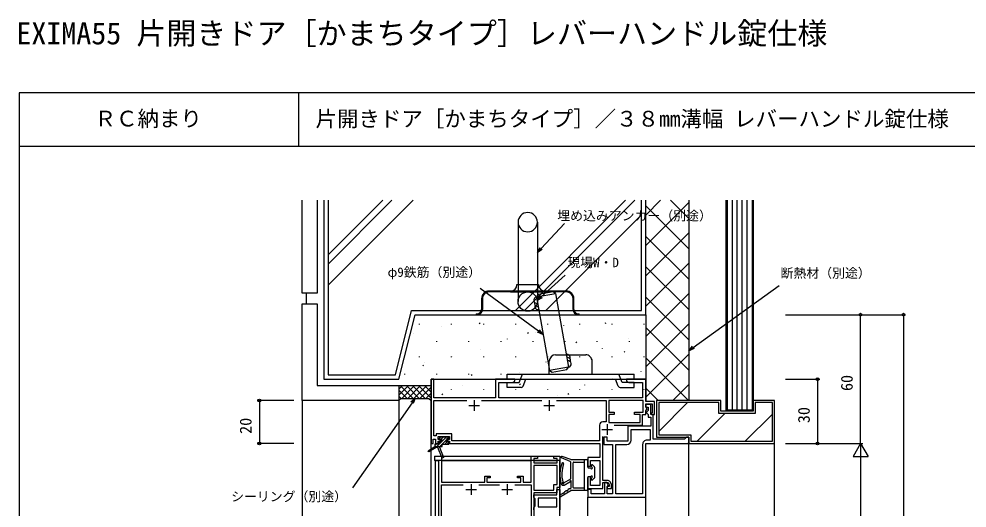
# Model space of a CAD drawing. Units: millimetres, scale not verified. Extents: x -437 to 438, y -681 to 678.
# Drawn here: x -436.9 to 4.6, y 450.6 to 678.5 of the extents above; entities that cross this region are included whole.
import ezdxf
from ezdxf.enums import TextEntityAlignment as Align

# ---------------------------------------------------------------- set-up
doc = ezdxf.new("R2010")
doc.units = ezdxf.units.MM
doc.header["$LTSCALE"] = 4
for name, color, linetype in [('0-1_USER1', 3, 'Continuous'), ('0-2_YKK_11', 7, 'Continuous'), ('0-3_YKK_12', 2, 'Continuous'), ('0-4_YKK_13', 4, 'Continuous'), ('0-5_YKK_D', 6, 'Continuous'), ('0-6_YKK_ZWAK', 7, 'Continuous'), ('0-7_YSS_K', 3, 'Continuous')]:
    doc.layers.add(name, color=color, linetype=linetype)
doc.styles.add('ＭＳ ゴシック', font='')
doc.styles.get('ＭＳ ゴシック').set_extended_font_data('MS Gothic')

msp = doc.modelspace()

# ---------------------------------------------------------------- linework, layer by layer
at = {"layer": '0-2_YKK_11'}
for p, q in [((-224.989, 500.913), (-224.989, 495.913)), ((-221.59, 500.713), (-193.387, 500.713)), ((-189.989, 500.913), (-189.989, 495.913)), ((-227.489, 498.413), (-222.489, 498.413)), ((-192.489, 498.413), (-187.489, 498.413)), ((-165.489, 487.213), (-160.489, 487.213)), ((-162.989, 489.713), (-162.989, 484.713)), ((-226.389, 461.713), (-226.389, 456.713)), ((-222.789, 461.413), (-213.189, 461.413)), ((-209.589, 461.713), (-209.589, 456.713)), ((-228.889, 459.213), (-223.889, 459.213)), ((-212.089, 459.213), (-207.089, 459.213))]:
    msp.add_line(p, q, dxfattribs=at)
for points in [[(-159.716, 489.213), (-146.489, 489.213), (-146.489, 494.213), (-144.989, 494.213), (-144.989, 495.894), (-144.429, 496.863), (-144.689, 497.313), (-144.989, 497.613), (-144.989, 499.213), (-141.989, 499.213), (-141.989, 494.975), (-142.529, 494.663), (-142.408, 494.213), (-140.989, 494.213), (-140.989, 500.213), (-144.989, 500.213), (-144.989, 510.713), (-151.03, 510.713), (-151.214, 510.593), (-151.764, 510.593), (-151.947, 510.713), (-152.03, 510.713), (-152.214, 510.593), (-152.764, 510.593), (-152.947, 510.713), (-153.989, 510.713), (-153.989, 509.713), (-152.949, 509.113), (-146.489, 509.113), (-146.489, 501.913), (-213.489, 501.913), (-213.489, 509.113), (-207.028, 509.113), (-205.989, 509.713), (-205.989, 510.713), (-214.989, 510.713), (-214.989, 501.913), (-243.789, 501.913), (-243.789, 510.713), (-244.989, 510.713)], [(-244.989, 510.713), (-244.989, 480.713), (-243.989, 480.713), (-243.989, 482.713), (-242.989, 482.713), (-242.989, 480.713), (-241.689, 480.713), (-241.689, 481.713), (-240.589, 481.713), (-240.589, 482.513), (-241.689, 482.513), (-241.689, 484.013), (-236.489, 484.013), (-236.489, 482.513), (-237.589, 482.513), (-237.589, 481.713), (-236.489, 481.713), (-236.489, 480.713), (-166.389, 480.713), (-166.389, 474.213), (-171.989, 474.213), (-171.989, 470.113), (-170.789, 470.113), (-170.789, 472.813), (-166.389, 472.813), (-166.389, 461.113), (-170.789, 461.113), (-170.789, 465.113), (-171.989, 465.113), (-171.989, 459.713), (-164.989, 459.713), (-164.989, 462.513), (-162.605, 462.513), (-161.989, 461.445), (-161.989, 460.713), (-162.989, 460.713), (-162.989, 459.713), (-160.989, 459.713), (-160.989, 461.713), (-161.595, 462.763)], [(-166.489, 489.213), (-166.489, 481.913), (-235.389, 481.913), (-235.389, 485.213), (-242.689, 485.213), (-242.689, 484.213), (-243.789, 484.213), (-243.789, 500.713), (-228.387, 500.713)], [(-186.59, 500.713), (-163.389, 500.713), (-163.389, 490.713), (-164.989, 490.713)], [(-171.992, 455.713), (-144.992, 455.713), (-144.992, 480.713), (-124.992, 480.713), (-124.992, 483.713), (-125.992, 483.713), (-126.492, 483.213), (-126.992, 482.713), (-141.492, 482.713), (-141.492, 494.213), (-142.692, 494.213), (-142.692, 498.813), (-144.992, 498.813), (-144.992, 497.613), (-143.892, 497.613), (-143.892, 496.013), (-144.192, 495.713), (-144.692, 495.213), (-144.692, 495.013), (-144.192, 494.513), (-143.892, 494.213), (-143.892, 493.013), (-142.692, 493.013), (-142.692, 488.713), (-153.292, 488.713), (-153.292, 481.713), (-162.992, 481.713), (-162.992, 483.713), (-164.492, 483.713), (-164.492, 480.213), (-160.492, 480.213), (-160.492, 457.213), (-162.992, 457.213), (-162.992, 460.718), (-162.742, 461.013), (-162.533, 461.459), (-163.141, 462.513), (-164.192, 462.513), (-164.192, 457.213), (-170.492, 457.213)], [(-151.792, 482.213), (-151.792, 487.213), (-142.992, 487.213), (-142.992, 482.213), (-144.492, 482.213)], [(-162.894, 463.513), (-164.989, 463.513), (-164.989, 483.941)], [(-146.492, 480.213), (-146.492, 457.213), (-158.992, 457.213), (-158.992, 480.213), (-153.792, 480.213)], [(-241.389, 344.713), (-241.389, 472.713), (-243.289, 472.713), (-243.289, 474.713), (-240.089, 474.713), (-240.089, 462.713), (-219.989, 462.713), (-219.989, 465.513), (-217.489, 465.513), (-217.489, 464.713), (-218.989, 464.713), (-218.989, 462.713), (-203.189, 462.713), (-203.189, 464.713), (-204.689, 464.713), (-204.689, 465.513), (-202.189, 465.513), (-202.189, 462.713), (-198.389, 462.713), (-198.389, 474.713), (-195.389, 474.713), (-195.389, 473.713), (-197.089, 473.713), (-197.089, 471.713), (-186.289, 471.713), (-186.289, 473.713), (-187.789, 473.713), (-187.789, 474.713), (-184.989, 474.713), (-184.989, 460.213), (-186.489, 460.213), (-186.489, 457.713), (-197.089, 457.713), (-197.089, 439.813)], [(-229.989, 381.013), (-240.089, 381.013), (-240.089, 461.413), (-229.989, 461.413)], [(-205.989, 461.413), (-198.389, 461.413), (-198.389, 381.013), (-205.989, 381.013)], [(-197.089, 449.713), (-197.089, 450.713), (-196.839, 451.146), (-196.589, 451.579), (-196.589, 454.847), (-196.839, 455.28), (-197.089, 455.713), (-197.089, 456.713), (-186.489, 456.713), (-186.489, 459.213), (-184.989, 459.213), (-184.989, 449.713)], [(-170.492, 457.213), (-170.492, 459.213), (-171.992, 459.213), (-171.992, 455.713)]]:
    msp.add_lwpolyline(points, dxfattribs=at)
for points in [[(-146.189, 500.713), (-162.189, 500.713), (-162.189, 495.213), (-159.689, 495.213), (-159.689, 494.213), (-162.189, 494.213), (-162.189, 490.413), (-147.689, 490.413), (-147.689, 494.213), (-150.189, 494.213), (-150.189, 495.213), (-146.189, 495.213)], [(-197.089, 470.413), (-197.089, 459.013), (-187.789, 459.013), (-187.789, 461.513), (-186.289, 461.513), (-186.289, 470.413)], [(-186.489, 455.213), (-195.089, 455.213), (-195.089, 451.213), (-186.489, 451.213)]]:
    msp.add_lwpolyline(points, close=True, dxfattribs=at)
for centre, radius, start, end in [((-164.989, 489.213), 1.5, 90.00001, 179.99999), ((-153.792, 482.213), 2, 270, 360), ((-144.492, 480.213), 2, 89.99998, 180.00002), ((-162.894, 462.013), 1.5, 29.99999, 90.00001)]:
    msp.add_arc(centre, radius, start, end, dxfattribs=at)
at = {"layer": '0-3_YKK_12'}
for p, q in [((-144.989, 510.713), (-144.989, 500.513)), ((-242.989, 472.713), (-241.489, 472.713)), ((-242.989, 178.711), (-242.989, 472.713)), ((-241.489, 472.713), (-241.489, 344.713)), ((-240.089, 472.713), (-198.389, 472.713)), ((-197.089, 472.713), (-186.289, 472.713)), ((-184.989, 472.713), (-184.989, 472.713)), ((-184.987, 178.711), (-184.989, 472.713)), ((-171.989, 178.711), (-171.989, 455.713)), ((-144.989, 178.711), (-144.989, 455.713))]:
    msp.add_line(p, q, dxfattribs=at)
for points in [[(-244.989, 178.711), (-244.989, 510.713), (-144.989, 510.713)], [(-124.989, 178.711), (-124.989, 480.713), (-125.492, 480.713)]]:
    msp.add_lwpolyline(points, dxfattribs=at)
at = {"layer": '0-4_YKK_13'}
for p, q in [((-204.492, 583.813), (-204.492, 546.813)), ((-195.492, 583.813), (-195.492, 546.813)), ((-204.992, 554.713), (-194.992, 554.713)), ((-221.492, 548.213), (-221.492, 543.113)), ((-221.092, 548.213), (-221.092, 543.113)), ((-207.992, 551.713), (-217.992, 551.713)), ((-207.992, 551.313), (-217.992, 551.313)), ((-191.992, 551.713), (-207.992, 551.713)), ((-207.992, 551.313), (-191.992, 551.313)), ((-181.992, 551.713), (-191.992, 551.713)), ((-181.992, 551.313), (-191.992, 551.313)), ((-178.892, 543.113), (-178.892, 548.213)), ((-178.492, 543.113), (-178.492, 548.213)), ((-223.992, 541.113), (-223.992, 540.713)), ((-223.992, 541.113), (-223.492, 541.113)), ((-223.992, 540.713), (-223.492, 540.713)), ((-223.492, 540.713), (-176.492, 540.713)), ((-176.492, 541.113), (-175.992, 541.113)), ((-176.492, 540.713), (-175.992, 540.713)), ((-175.992, 540.713), (-175.992, 541.113)), ((-186.992, 522.014), (-172.992, 522.013)), ((-189.992, 513.016), (-189.992, 519.014)), ((-169.993, 513.014), (-169.992, 519.013)), ((-209.493, 513.015), (-150.493, 513.009)), ((-209.493, 510.715), (-209.492, 513.015)), ((-203.386, 510.641), (-202.456, 512.941)), ((-150.493, 510.712), (-150.492, 513.009)), ((-209.493, 510.715), (-150.493, 510.713)), ((-209.493, 506.841), (-209.492, 509.141)), ((-209.492, 509.141), (-203.992, 509.141)), ((-203.992, 509.141), (-203.386, 510.641)), ((-202.188, 507.466), (-200.905, 510.641)), ((-157.797, 507.464), (-159.079, 510.638)), ((-150.493, 509.138), (-155.993, 509.138)), ((-150.493, 506.838), (-150.493, 509.138)), ((-203.115, 506.841), (-209.492, 506.841)), ((-156.87, 506.838), (-150.493, 506.837)), ((-240.327, 481.313), (-242.327, 479.313)), ((-237.889, 482.405), (-240.98, 479.313)), ((-238.027, 483.613), (-240.289, 481.352)), ((-239.374, 483.613), (-240.231, 482.757)), ((-237.633, 481.313), (-238.633, 480.313)), ((-236.772, 483.521), (-237.78, 482.513)), ((-242.674, 480.313), (-243.289, 479.699)), ((-236.689, 480.911), (-237.286, 480.313)), ((-243.489, 474.713), (-243.489, 472.713)), ((-180.176, 472.289), (-184.248, 473.943)), ((-179.989, 473.213), (-183.958, 474.688)), ((-179.989, 473.213), (-172.289, 473.213)), ((-173.489, 458.713), (-173.489, 473.213)), ((-171.989, 469.613), (-171.989, 472.913)), ((-179.989, 464.333), (-179.989, 472.011)), ((-178.789, 460.213), (-178.789, 471.713)), ((-178.489, 472.013), (-173.489, 472.013)), ((-171.689, 469.313), (-170.921, 469.313)), ((-170.289, 469.946), (-170.289, 470.513)), ((-169.776, 470.726), (-168.976, 469.926)), ((-168.889, 469.713), (-168.889, 464.713)), ((-183.034, 462.474), (-180.144, 464.07)), ((-171.989, 459.013), (-171.989, 464.813)), ((-170.921, 465.113), (-171.689, 465.113)), ((-170.289, 463.913), (-170.289, 464.481)), ((-169.776, 463.701), (-168.976, 464.501)), ((-183.037, 461.329), (-180.443, 462.762)), ((-180.714, 459.563), (-181.226, 459.205)), ((-179.989, 462.494), (-179.989, 459.861)), ((-173.489, 459.913), (-178.489, 459.913)), ((-183.713, 457.464), (-184.808, 456.697)), ((-179.984, 458.67), (-184.372, 456.027)), ((-182.077, 458.609), (-182.862, 458.06)), ((-172.289, 458.713), (-179.829, 458.713))]:
    msp.add_line(p, q, dxfattribs=at)
for points in [[(-155.993, 509.138), (-156.599, 510.638), (-157.528, 512.938)], [(-239.855, 473.907), (-241.88, 478.813), (-242.619, 478.813), (-246.04, 476.753), (-246.361, 477.259), (-243.289, 479.313), (-239.789, 479.313), (-239.789, 480.313), (-236.689, 480.313), (-236.689, 481.313), (-237.889, 481.313), (-237.889, 482.513), (-236.689, 482.513), (-236.689, 483.613), (-240.713, 483.613), (-241.425, 482.901), (-241.264, 482.513), (-240.75, 482.513), (-240.498, 482.65)], [(-240.152, 482.304), (-240.289, 482.052), (-240.289, 481.313), (-241.389, 481.313), (-241.389, 480.313), (-243.289, 480.313), (-243.289, 479.313)], [(-241.089, 479.313), (-241.089, 478.931), (-239.297, 474.126), (-239.855, 473.907)], [(-243.489, 474.713), (-184.989, 474.713), (-184.989, 472.713), (-243.489, 472.713)]]:
    msp.add_lwpolyline(points, dxfattribs=at)
msp.add_circle((-199.992, 546.813), 4.5, dxfattribs=at)
for centre, radius, start, end in [((-199.992, 583.813), 4.5, 0, 180), ((-199.992, 583.813), 4.5, 180, 0), ((-207.992, 554.713), 3, 270, 0), ((-191.992, 554.713), 3, 180, 270), ((-217.992, 548.213), 3.5, 90, 180), ((-217.992, 548.213), 3.1, 90, 180), ((-181.992, 548.213), 3.5, 0, 90), ((-181.992, 548.213), 3.1, 0, 90), ((-223.492, 543.113), 2.4, 270, 0), ((-223.492, 543.113), 2, 270, 0), ((-176.492, 543.113), 2.4, 180, 270), ((-176.492, 543.113), 2, 180, 270), ((-186.992, 519.014), 3, 89.99878, 179.99845), ((-172.992, 519.013), 3, 359.99873, 89.99878), ((-203.115, 507.841), 1, 270, 337.99665), ((-156.87, 507.838), 1, 201.99783, 270), ((-240.289, 482.513), 0.25, 303.05571, 146.94425), ((-184.097, 474.313), 0.4, 69.61598, 247.90121), ((-172.289, 472.913), 0.3, 0, 90), ((-168.757, 465.99), 16.241, 160.27549, 194.38026), ((-169.876, 466.416), 14.244, 160.39759, 195.08847), ((-183.67, 471.333), 0.4, 339.79671, 159.75603), ((-180.289, 472.011), 0.3, 0, 67.90121), ((-178.489, 471.713), 0.3, 90, 180), ((-171.689, 469.613), 0.3, 180, 270), ((-170.921, 469.013), 0.3, 25.37693, 90), ((-170.289, 469.313), 0.4, 205.37693, 64.62307), ((-169.989, 470.513), 0.3, 45, 180), ((-169.989, 469.946), 0.3, 180, 244.62307), ((-169.189, 469.713), 0.3, 0, 45), ((-180.289, 464.333), 0.3, 298.91702, 0), ((-171.689, 464.813), 0.3, 90, 180), ((-170.921, 465.413), 0.3, 270, 334.62307), ((-170.289, 465.113), 0.4, 295.37693, 154.62307), ((-169.989, 464.481), 0.3, 115.37693, 180), ((-169.989, 463.913), 0.3, 180, 315), ((-169.189, 464.713), 0.3, 315, 0), ((-183.521, 462.205), 1, 194.38026, 298.91702), ((-183.489, 462.213), 0.3, 135.83847, 359.7798), ((-183.489, 462.213), 0.3, 135.83847, 359.7798), ((-183.919, 462.631), 0.3, 315.83847, 15.08235), ((-182.889, 462.211), 0.3, 118.91702, 179.7798), ((-182.889, 462.211), 0.3, 118.91702, 179.7798), ((-180.542, 459.317), 0.3, 64.99521, 124.99521), ((-180.589, 463.025), 0.3, 298.91702, 358.91702), ((-180.289, 459.861), 0.3, 244.99521, 0), ((-179.989, 463.013), 0.3, 300, 178.91702), ((-179.689, 462.494), 0.3, 120, 180), ((-178.489, 460.213), 0.3, 180, 270), ((-184.578, 456.37), 0.4, 124.99521, 301.06462), ((-183.541, 457.218), 0.3, 64.99521, 124.99521), ((-183.287, 457.762), 0.3, 244.99521, 4.99521), ((-182.69, 457.814), 0.3, 124.99521, 184.99521), ((-181.905, 458.363), 0.3, 64.99521, 124.99521), ((-181.652, 458.907), 0.3, 244.99521, 4.99521), ((-181.054, 458.959), 0.3, 124.99521, 184.99521), ((-179.829, 458.413), 0.3, 90, 121.06462), ((-172.289, 459.013), 0.3, 270, 0)]:
    msp.add_arc(centre, radius, start, end, dxfattribs=at)
at = {"layer": '0-5_YKK_D'}
for p, q in [((-79.992, 540.713), (-43.992, 540.713)), ((-79.992, 540.713), (-23.992, 540.713)), ((-44.992, 480.713), (-44.992, 540.713)), ((-24.992, 540.713), (-24.992, -216.289)), ((-79.992, 510.713), (-63.992, 510.713)), ((-64.992, 510.713), (-64.992, 480.713)), ((-308.992, 500.713), (-325.992, 500.713)), ((-324.992, 500.713), (-324.992, 480.713)), ((-308.992, 480.713), (-325.992, 480.713)), ((-79.992, 480.713), (-43.992, 480.713)), ((-79.992, 480.713), (-43.992, 480.713)), ((-79.992, 480.713), (-63.992, 480.713)), ((-44.992, 480.713), (-48.492, 474.651)), ((-44.992, 480.713), (-41.492, 474.651)), ((-44.992, 480.713), (-44.992, 468.589)), ((-48.492, 474.651), (-41.492, 474.651)), ((-44.992, 473.713), (-44.992, -119.289))]:
    msp.add_line(p, q, dxfattribs=at)
for points in [[(-195.492, 569.688), (-193.747, 571.547), (-182.858, 583.149)], [(-193.249, 571.079), (-195.492, 569.688), (-194.246, 572.015)], [(-195.63, 547.352), (-193.741, 549.065), (-182.611, 559.15)], [(-192.949, 531.545), (-195.009, 533.048), (-222.216, 552.898)], [(-124.992, 523.936), (-122.926, 525.43), (-82.944, 554.341)], [(-193.282, 548.558), (-195.63, 547.352), (-194.2, 549.571)], [(-194.606, 533.6), (-192.949, 531.545), (-195.411, 532.496)], [(-122.526, 524.876), (-124.992, 523.936), (-123.326, 525.984)], [(-252.408, 501.749), (-253.872, 499.661), (-281.665, 460.053)], [(-254.432, 500.054), (-252.408, 501.749), (-253.313, 499.269)]]:
    msp.add_lwpolyline(points, dxfattribs=at)
for centre in [(-44.992, 540.713), (-24.992, 540.713), (-64.992, 510.713), (-324.992, 500.713), (-324.992, 480.713), (-64.992, 480.713)]:
    msp.add_circle(centre, 0.637, dxfattribs=at)
at = {"layer": '0-6_YKK_ZWAK'}
for p, q in [((-436.8, 644), (-436.8, -681)), ((438.2, 644), (-436.8, 644)), ((-306.8, 644), (-306.8, 619)), ((438.2, 619), (-436.8, 619))]:
    msp.add_line(p, q, dxfattribs=at)
at = {"layer": '0-7_YSS_K'}
for p, q in [((-292.992, 568.547), (-267.539, 594)), ((-292.992, 564.304), (-263.297, 594)), ((-292.992, 554.405), (-253.397, 594)), ((-205.689, 542.713), (-154.402, 594)), ((-201.446, 542.713), (-150.16, 594)), ((-144.992, 587.128), (-138.12, 594)), ((-144.992, 572.986), (-124.992, 592.986)), ((-124.992, 585.491), (-133.501, 594)), ((-124.992, 594), (-124.992, 500.713)), ((-104.692, 496.213), (-104.692, 594)), ((-102.392, 496.213), (-102.392, 594)), ((-100.092, 496.213), (-100.092, 594)), ((-97.792, 496.213), (-97.792, 594)), ((-124.992, 571.349), (-144.992, 591.349)), ((-191.547, 542.713), (-146.992, 587.268)), ((-144.992, 558.844), (-124.992, 578.844)), ((-124.992, 557.207), (-144.992, 577.207)), ((-144.992, 544.702), (-124.992, 564.702)), ((-124.992, 543.065), (-144.992, 563.065)), ((-302.992, 545.713), (-302.992, 550.713)), ((-195.921, 548.994), (-189.84, 514.69)), ((-187.06, 550.565), (-180.978, 516.261)), ((-144.992, 530.559), (-124.992, 550.559)), ((-124.992, 528.923), (-144.992, 548.923)), ((-144.992, 540.713), (-144.989, 510.213)), ((-250.554, 536.435), (-250.554, 536.185)), ((-240.023, 535.244), (-240.006, 535.197)), ((-235.604, 536.435), (-235.604, 536.185)), ((-222.626, 536.849), (-222.35, 536.432)), ((-220.654, 536.435), (-220.654, 536.185)), ((-205.704, 536.435), (-205.704, 536.185)), ((-190.754, 536.435), (-190.754, 536.185)), ((-183.339, 535.627), (-183.323, 535.58)), ((-175.804, 536.435), (-175.804, 536.185)), ((-163.978, 537.029), (-163.702, 536.612)), ((-160.854, 536.435), (-160.854, 536.185)), ((-145.904, 536.435), (-145.904, 536.185)), ((-144.992, 516.417), (-124.992, 536.417)), ((-124.992, 514.78), (-144.992, 534.78)), ((-253.075, 531.99), (-253.067, 531.967)), ((-200.11, 532.426), (-199.834, 532.01)), ((-196.4, 532.397), (-196.384, 532.35)), ((-242.479, 528.36), (-242.479, 528.11)), ((-227.529, 528.36), (-227.529, 528.11)), ((-212.579, 528.36), (-212.579, 528.11)), ((-209.545, 529.403), (-209.528, 529.356)), ((-197.629, 528.36), (-197.629, 528.11)), ((-182.679, 528.36), (-182.679, 528.11)), ((-177.594, 528.004), (-177.318, 527.587)), ((-167.729, 528.36), (-167.729, 528.11)), ((-152.861, 529.786), (-152.845, 529.739)), ((-152.779, 528.36), (-152.779, 528.11)), ((-250.554, 521.235), (-250.554, 520.985)), ((-235.604, 521.235), (-235.604, 520.985)), ((-235.082, 521.293), (-235.066, 521.246)), ((-222.022, 524.523), (-222.005, 524.476)), ((-220.654, 521.235), (-220.654, 520.985)), ((-205.704, 521.235), (-205.704, 520.985)), ((-190.754, 521.235), (-190.754, 520.985)), ((-178.399, 521.676), (-178.382, 521.629)), ((-175.804, 521.235), (-175.804, 520.985)), ((-165.338, 524.906), (-165.322, 524.859)), ((-160.854, 521.235), (-160.854, 520.985)), ((-155.078, 523.582), (-154.802, 523.165)), ((-145.904, 521.235), (-145.904, 520.985)), ((-144.992, 502.275), (-124.992, 522.275)), ((-248.836, 517.257), (-248.56, 516.841)), ((-248.227, 518.298), (-248.21, 518.251)), ((-191.544, 518.682), (-191.527, 518.635)), ((-125.068, 500.713), (-144.992, 520.638)), ((-257.429, 513.16), (-257.429, 512.91)), ((-242.479, 513.16), (-242.479, 512.91)), ((-227.529, 513.16), (-227.529, 512.91)), ((-226.32, 512.835), (-226.044, 512.418)), ((-212.579, 513.16), (-212.579, 512.91)), ((-204.02, 513.802), (-204.004, 513.755)), ((-197.629, 513.16), (-197.629, 512.91)), ((-182.679, 513.16), (-182.679, 512.91)), ((-167.729, 513.16), (-167.729, 512.91)), ((-152.779, 513.16), (-152.779, 512.91)), ((-147.337, 514.185), (-147.32, 514.138)), ((-217.081, 510.572), (-217.065, 510.525)), ((-203.804, 508.413), (-203.529, 507.996)), ((-173.542, 507.961), (-173.526, 507.914)), ((-160.398, 510.955), (-160.381, 510.908)), ((-132.412, 500.713), (-124.992, 508.133)), ((-259.992, 507.713), (-244.989, 507.713)), ((-259.992, 506.069), (-258.348, 507.713)), ((-259.992, 503.241), (-255.52, 507.713)), ((-256.175, 501.713), (-259.992, 505.531)), ((-253.347, 501.713), (-259.347, 507.713)), ((-258.691, 501.713), (-252.691, 507.713)), ((-250.518, 501.713), (-256.518, 507.713)), ((-255.863, 501.713), (-249.863, 507.713)), ((-247.69, 501.713), (-253.69, 507.713)), ((-253.034, 501.713), (-247.034, 507.713)), ((-244.989, 501.84), (-250.862, 507.713)), ((-250.206, 501.713), (-244.989, 506.931)), ((-244.989, 504.669), (-248.033, 507.713)), ((-247.377, 501.713), (-244.989, 504.102)), ((-244.989, 507.497), (-245.205, 507.713)), ((-239.936, 503.811), (-239.661, 503.394)), ((-235.604, 506.035), (-235.604, 505.785)), ((-230.226, 507.578), (-230.209, 507.53)), ((-220.654, 506.035), (-220.654, 505.785)), ((-205.704, 506.035), (-205.704, 505.785)), ((-190.754, 506.035), (-190.754, 505.785)), ((-181.288, 503.991), (-181.013, 503.574)), ((-175.804, 506.035), (-175.804, 505.785)), ((-160.854, 506.035), (-160.854, 505.785)), ((-145.904, 506.035), (-145.904, 505.785)), ((-139.21, 500.713), (-144.992, 506.496)), ((-304.992, 500.713), (-304.992, 178.711)), ((-258.998, 501.708), (-259.992, 502.702)), ((-258.992, 501.713), (-259.992, 500.713)), ((-259.992, 500.713), (-259.992, 178.711)), ((-258.992, 501.713), (-245.995, 501.713)), ((-245.995, 501.713), (-244.989, 500.707)), ((-245.271, 500.992), (-244.989, 501.274)), ((-186.019, 503.081), (-186.002, 503.034)), ((-138.992, 486.295), (-125.574, 499.713)), ((-121.124, 481.713), (-108.124, 494.713)), ((-98.673, 481.713), (-85.992, 494.394)), ((-84.992, 178.711), (-84.992, 480.713))]:
    msp.add_line(p, q, dxfattribs=at)
for points in [[(-297.992, 594), (-297.992, 550.713), (-304.992, 550.713), (-304.992, 594)], [(-294.992, 594), (-294.992, 510.713), (-259.992, 510.713), (-252.492, 540.713), (-144.992, 540.713), (-144.992, 594)], [(-292.992, 594), (-292.992, 512.713), (-261.554, 512.713), (-254.054, 542.713), (-146.992, 542.713), (-146.992, 594)], [(-94.992, 594), (-94.992, 495.713), (-107.492, 495.713), (-107.492, 594)], [(-95.492, 594), (-95.492, 496.213), (-106.992, 496.213), (-106.992, 594)]]:
    msp.add_lwpolyline(points, dxfattribs=at)
for points in [[(-195.921, 548.994), (-187.06, 550.565), (-188.219, 551.375), (-195.111, 550.153)], [(-297.992, 507.713), (-259.992, 507.713), (-259.992, 500.713), (-304.992, 500.713), (-304.992, 545.713), (-297.992, 545.713)], [(-180.981, 516.26), (-189.843, 514.689), (-188.683, 513.879), (-181.791, 515.101)], [(-139.992, 500.713), (-139.992, 483.713), (-124.992, 483.713), (-124.992, 480.713), (-84.992, 480.713), (-84.992, 500.713), (-94.992, 500.713), (-94.992, 495.713), (-109.992, 495.713), (-109.992, 500.713)], [(-138.992, 499.713), (-138.992, 484.713), (-123.992, 484.713), (-123.992, 481.713), (-85.992, 481.713), (-85.992, 499.713), (-93.992, 499.713), (-93.992, 494.713), (-110.992, 494.713), (-110.992, 499.713)]]:
    msp.add_lwpolyline(points, close=True, dxfattribs=at)
for centre, start, end in [((-195.66, 547.517), 100.04394, 280.04392), ((-195.398, 546.04), 160.04391, 280.04392), ((-195.137, 544.563), 160.04391, 280.04392), ((-181.768, 520.69), 340.04391, 100.04392), ((-181.507, 519.213), 340.04391, 100.04392), ((-181.245, 517.736), 280.04394, 100.04392)]:
    msp.add_arc(centre, 1.5, start, end, dxfattribs=at)

# ---------------------------------------------------------------- texts
at = {"layer": '0-1_USER1', "style": 'ＭＳ ゴシック'}
for s, height, p in [('EXIMA55 片開きドア［かまちタイプ］レバーハンドル錠仕様', 10.26, (-438.149, 663.58)), ('ＲＣ納まり', 7.331, (-401.743, 626.216)), ('片開きドア［かまちタイプ］／３８mm溝幅 レバーハンドル錠仕様', 7.331, (-298.822, 626.131))]:
    msp.add_text(s, height=height, dxfattribs=at).set_placement(p, align=Align.BOTTOM_LEFT)
at = {"layer": '0-5_YKK_D', "style": 'ＭＳ ゴシック'}
for s, p in [('埋め込みアンカー（別途）', (-186.231, 583.315)), ('現場W・D', (-181.52, 561.502)), ('φ9鉄筋（別途）', (-265.266, 557.005)), ('断熱材（別途）', (-82.228, 556.591)), ('シーリング（別途）', (-338.146, 452.466))]:
    msp.add_text(s, height=4.399, dxfattribs=at).set_placement(p, align=Align.BOTTOM_LEFT)
for s, p in [('60', (-46.992, 505.152)), ('30', (-66.992, 490.174)), ('20', (-326.992, 485.174))]:
    msp.add_text(s, height=5.499, rotation=90, dxfattribs=at).set_placement(p, align=Align.BOTTOM_LEFT)

doc.saveas('drawing.dxf')
